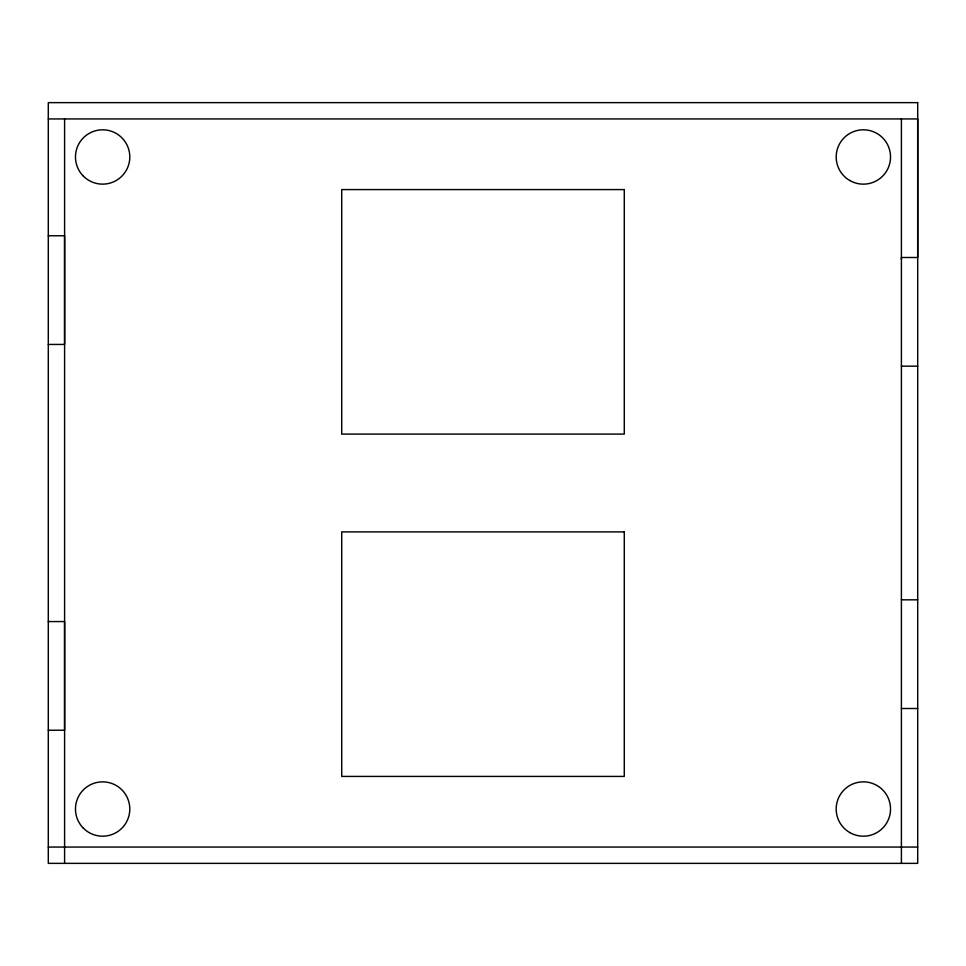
<?xml version="1.0" encoding="UTF-8"?>
<svg xmlns="http://www.w3.org/2000/svg" width="966" height="966" viewBox="0 0 966 966"><rect width="100%" height="100%" fill="white"/><g stroke="black" fill="none" stroke-linecap="round" stroke-linejoin="round"><path stroke-width="1.45" d="M64.601 863.363L64.601 118.939M901.399 259.347L901.399 257.499L917.7 257.499L917.7 118.939L48.3 118.939M48.3 235.764L64.601 235.764L64.601 344.439L48.3 344.439M901.399 366.174L917.7 366.174M901.399 599.826L917.7 599.826M48.3 621.561L64.601 621.561L64.601 730.236L48.3 730.236M901.399 708.501L917.7 708.501M48.3 847.061L917.7 847.061M901.399 118.939L901.399 863.363M917.7 102.638L48.3 102.638L48.3 863.363L917.7 863.363L917.7 102.638M624.278 189.578L341.723 189.578L341.723 434.096L624.278 434.096L624.278 189.578M624.278 531.904L341.723 531.904L341.723 776.423L624.278 776.423L624.278 531.904M83.426 828.236A27.169 27.169 0 0 0 128.876 816.053A27.169 27.169 0 0 0 95.61 782.786A27.169 27.169 0 0 0 83.426 828.236M849.778 832.559A27.169 27.169 0 0 0 890.531 809.025A27.169 27.169 0 0 0 849.778 785.491A27.169 27.169 0 0 0 849.778 832.559M849.778 180.509A27.169 27.169 0 0 0 890.531 156.975A27.169 27.169 0 0 0 849.778 133.441A27.169 27.169 0 0 0 849.778 180.509M83.426 176.186A27.169 27.169 0 0 0 128.876 164.003A27.169 27.169 0 0 0 95.61 130.736A27.169 27.169 0 0 0 83.426 176.186"/></g></svg>
